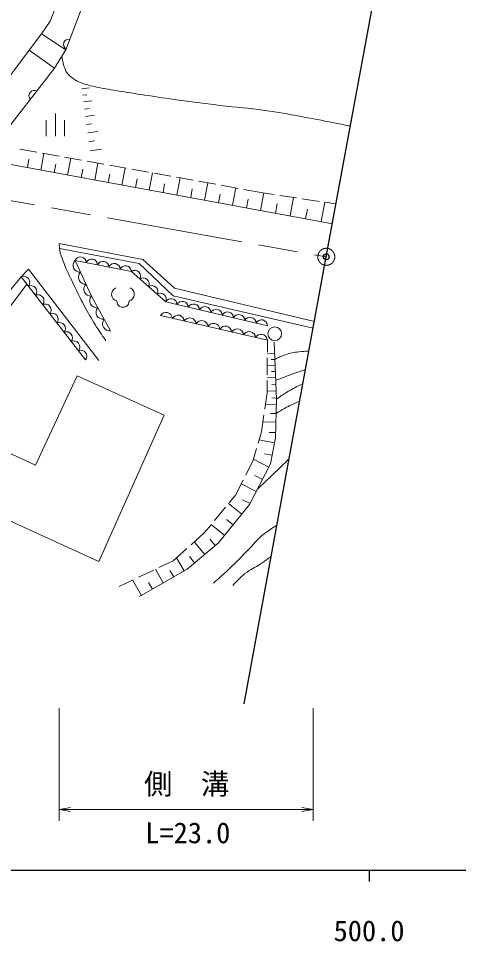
# Model space of a CAD drawing. Units: millimetres, scale not verified. Extents: x 40000 to 680000, y 20000 to 380000.
# Drawn here: x 537161 to 575871, y 198715 to 279972 of the extents above; entities that cross this region are included whole.
import ezdxf
from ezdxf.enums import TextEntityAlignment as Align

# ---------------------------------------------------------------- set-up
doc = ezdxf.new("R2010")
doc.units = ezdxf.units.MM
doc.header["$LTSCALE"] = 1000
doc.header["$PDMODE"] = 32
doc.header["$PDSIZE"] = 500
doc.linetypes.add('CHAIN', pattern=[18.5, 12, -1.5, 3.5, -1.5])
for name, color, linetype, lineweight in [('M-BMK', 2, 'CHAIN', 13), ('M-BMK-OTRS', 5, 'Continuous', 25), ('M-STR-HTXT', 7, 'Continuous', 13), ('M-TTL-BAND', 7, 'Continuous', 25), ('M-WORK', 1, 'Continuous', 13)]:
    doc.layers.add(name, color=color, linetype=linetype, lineweight=lineweight)
doc.layers.add('M-OTRS', color=6, linetype='Continuous')
doc.styles.add('ＭＳ ゴシック', font='')
doc.styles.get('ＭＳ ゴシック').set_extended_font_data('MS Gothic')

# ---------------------------------------------------------------- blocks, each defined once
blk = doc.blocks.new('open_arrow')
at = {"color": 0, "linetype": 'Continuous', "lineweight": -2}
blk.add_lwpolyline([(7.5, 1.25), (0, 0), (7.5, -1.25)], dxfattribs=at)

msp = doc.modelspace()

# ---------------------------------------------------------------- linework, layer by layer
at = {"layer": 'M-BMK'}
msp.add_line((435701, 281886), (564237, 258989), dxfattribs=at)
msp.add_circle((564237, 258989), 750, dxfattribs=at)
at = {"layer": 'M-BMK-OTRS'}
for p, q in [((564237, 258989), (575081, 317973)), ((557004, 219648), (564237, 258989))]:
    msp.add_line(p, q, dxfattribs=at)
at = {"layer": 'M-OTRS'}
msp.add_point((564237, 258989), dxfattribs=at)
at = {"layer": 'M-STR-HTXT'}
for p, q in [((540745, 219247), (540745, 209341)), ((563083, 219247), (563083, 209341)), ((540745, 210341), (563083, 210341))]:
    msp.add_line(p, q, dxfattribs=at)
at = {"layer": 'M-TTL-BAND'}
for p, q in [((40000, 205000), (579000, 205000)), ((568000, 205000), (568000, 204000))]:
    msp.add_line(p, q, dxfattribs=at)
at = {"layer": 'M-WORK'}
for p, q in [((559188, 323948), (541328, 277216)), ((539184, 278620), (538114, 277190)), ((541328, 277216), (539184, 278620)), ((532740, 270041), (538114, 277190)), ((538114, 277190), (540336, 275582)), ((540336, 275582), (541328, 277216)), ((540336, 275582), (534897, 268592)), ((542731, 273786), (543380, 273873)), ((542808, 273208), (543169, 273257)), ((542886, 272631), (543608, 272728)), ((540407, 269611), (540407, 271611)), ((542972, 271988), (543374, 272042)), ((543058, 271346), (543861, 271453)), ((539607, 269611), (539607, 271011)), ((541207, 269611), (541207, 271011)), ((543154, 270631), (543601, 270691)), ((543250, 269916), (544143, 270036)), ((543357, 269121), (543853, 269188)), ((537287, 268470), (538763, 268204)), ((543463, 268326), (544457, 268460)), ((533319, 267687), (564774, 261908)), ((537943, 266838), (538078, 267573)), ((539119, 266622), (539389, 268092)), ((539255, 268116), (540731, 267850)), ((541224, 267762), (542700, 267496)), ((541484, 266187), (541756, 267666)), ((543192, 267408), (544668, 267142)), ((540302, 266405), (540437, 267144)), ((542675, 265969), (542811, 266712)), ((543865, 265750), (544138, 267238)), ((545160, 267054), (546637, 266788)), ((546259, 265310), (546534, 266807)), ((547129, 266700), (548605, 266434)), ((545062, 265530), (545200, 266278)), ((547464, 265089), (547602, 265842)), ((548669, 264867), (548945, 266373)), ((549097, 266346), (550574, 266080)), ((551066, 265992), (552542, 265726)), ((551093, 264422), (551371, 265937)), ((549881, 264645), (550020, 265402)), ((552312, 264198), (552452, 264960)), ((553034, 265638), (554510, 265372)), ((553531, 263974), (553811, 265498)), ((555002, 265284), (556479, 265018)), ((555985, 263523), (556267, 265057)), ((556971, 264930), (558658, 264627)), ((554758, 263749), (554899, 264515)), ((558457, 263069), (558741, 264614)), ((558658, 264627), (559652, 264475)), ((560146, 264400), (561629, 264175)), ((561056, 262591), (561355, 264216)), ((562123, 264099), (563606, 263874)), ((557221, 263296), (557363, 264069)), ((559757, 262830), (559906, 263643)), ((563790, 262089), (564104, 263798)), ((564100, 263799), (565094, 263647)), ((562423, 262340), (562580, 263195)), ((540745, 260171), (548094, 258764)), ((547781, 258389), (540774, 259711)), ((548094, 258764), (550877, 256231)), ((537406, 257231), (538040, 257915)), ((538040, 257915), (544232, 249873)), ((550768, 255543), (547781, 258389)), ((536343, 255944), (537406, 257231)), ((543067, 249911), (537406, 257231)), ((550877, 256231), (563192, 253304)), ((563083, 252710), (550768, 255543)), ((559055, 251640), (549657, 253813)), ((559053, 250591), (559055, 251640)), ((559650, 251465), (559851, 246467)), ((559690, 250466), (559053, 250441)), ((559049, 248591), (559052, 250091)), ((559710, 249956), (559392, 249944)), ((559731, 249446), (559051, 249419)), ((559753, 248902), (559413, 248889)), ((538661, 240663), (542328, 248504)), ((542328, 248504), (549974, 245064)), ((559047, 247042), (559048, 248091)), ((559775, 248358), (559049, 248329)), ((558825, 245565), (559047, 247042)), ((559821, 247197), (559047, 247165)), ((559798, 247777), (559435, 247763)), ((559846, 246577), (559459, 246561)), ((559851, 246467), (559765, 243049)), ((559838, 245957), (558887, 245981)), ((549974, 245064), (544243, 232164)), ((558529, 243595), (558751, 245071)), ((559819, 245196), (559343, 245208)), ((559800, 244436), (558660, 244464)), ((558239, 242585), (558529, 243595)), ((559777, 243524), (559207, 243538)), ((559765, 243049), (559334, 240780)), ((535263, 242216), (538661, 240663)), ((559683, 242620), (558324, 242878)), ((557811, 241096), (558101, 242105)), ((559477, 241532), (558797, 241661)), ((557148, 239782), (557811, 241096)), ((559334, 240780), (557495, 237189)), ((559178, 240476), (557831, 241165)), ((558627, 239398), (557953, 239743)), ((556260, 238022), (556923, 239335)), ((558075, 238321), (556753, 238998)), ((544243, 232164), (533079, 237277)), ((555692, 237334), (556260, 238022)), ((557533, 237263), (556872, 237602)), ((554418, 235792), (555373, 236948)), ((557495, 237189), (554766, 233799)), ((556802, 236328), (555636, 237267)), ((556051, 235395), (555468, 235865)), ((553531, 234718), (554100, 235406)), ((555300, 234462), (554111, 235420)), ((552338, 233637), (553531, 234718)), ((554482, 233562), (553993, 234149)), ((550774, 232219), (551967, 233301)), ((554766, 233799), (552009, 231501)), ((553544, 232780), (552618, 233891)), ((551735, 231344), (551075, 232492)), ((552655, 232040), (552192, 232595)), ((549521, 231631), (550774, 232219)), ((547711, 230780), (549068, 231418)), ((552009, 231501), (547815, 229088)), ((549898, 230287), (549209, 231484)), ((550817, 230815), (550486, 231389)), ((546005, 229979), (547258, 230567)), ((547982, 229184), (547202, 230541)), ((548940, 229736), (548596, 230334))]:
    msp.add_line(p, q, dxfattribs=at)
for points in [[(539184, 278620), (539935, 279722), (557427, 324580)], [(559055, 252922), (550111, 255017), (547093, 257707), (542136, 258676), (543575, 255533), (545264, 252468)], [(537897, 256597), (533260, 250419), (530164, 245618), (528867, 243226), (527897, 241006), (526975, 237925), (526631, 235158), (526615, 231952), (526771, 230154)]]:
    msp.add_lwpolyline(points, dxfattribs=at)
msp.add_circle((559707, 252217), 600, dxfattribs=at)
for centre, radius, start, end in [((541567, 277691), 453, 75.8172, 242.35135), ((538536, 273181), 453, 58.84707, 225.38123), ((542571, 258242), 615, 135.04558, 274.14265), ((542609, 258462), 519, 2.17622, 155.69094), ((543600, 258269), 519, 2.17622, 155.69094), ((544592, 258075), 519, 2.17622, 155.69094), ((545583, 257881), 519, 2.17622, 155.69094), ((543051, 257194), 615, 135.04558, 274.14265), ((546575, 257687), 519, 2.17622, 155.69094), ((547391, 257281), 519, 331.56047, 125.0252), ((537618, 256745), 530, 321.94033, 113.48414), ((548145, 256609), 519, 331.56047, 125.0252), ((538247, 255932), 530, 321.94033, 113.48414), ((543530, 256146), 615, 135.04558, 274.14265), ((545953, 255700), 599, 113.44836, 257.2818), ((546756, 255700), 599, 282.7182, 66.55164), ((548900, 255937), 519, 331.56047, 125.0252), ((538876, 255118), 530, 321.94033, 113.48414), ((544053, 255131), 625, 139.96495, 277.74637), ((549654, 255264), 519, 331.56047, 125.0252), ((550579, 254778), 526, 0.63699, 152.99366), ((539504, 254305), 530, 321.94033, 113.48414), ((544616, 254109), 625, 139.96495, 277.74637), ((546355, 255084), 534, 176.52859, 3.47141), ((551573, 254546), 526, 0.63699, 152.99366), ((552567, 254313), 526, 0.63699, 152.99366), ((553560, 254080), 526, 0.63699, 152.99366), ((554554, 253847), 526, 0.63699, 152.99366), ((540133, 253491), 530, 321.94033, 113.48414), ((550144, 253538), 559, 3.49734, 150.45773), ((551188, 253296), 559, 3.49734, 150.45773), ((552232, 253055), 559, 3.49734, 150.45773), ((555548, 253614), 526, 0.63699, 152.99366), ((556542, 253382), 526, 0.63699, 152.99366), ((557535, 253149), 526, 0.63699, 152.99366), ((540762, 252678), 530, 321.94033, 113.48414), ((545179, 253088), 625, 139.96495, 277.74637), ((553276, 252813), 559, 3.49734, 150.45773), ((554320, 252572), 559, 3.49734, 150.45773), ((555364, 252330), 559, 3.49734, 150.45773), ((558529, 252916), 526, 0.63699, 152.99366), ((541391, 251865), 530, 321.94033, 113.48414), ((556409, 252089), 559, 3.49734, 150.45773), ((557453, 251847), 559, 3.49734, 150.45773), ((558497, 251606), 559, 3.49734, 150.45773), ((542020, 251051), 530, 321.94033, 113.48414), ((542649, 250238), 530, 321.94033, 113.48414)]:
    msp.add_arc(centre, radius, start, end, dxfattribs=at)
for points, knots in [([(540973, 276630), (541065, 276165), (541079, 276014), (541219, 275642), (541278, 275485), (541283, 275380), (541385, 275246), (541586, 274983), (541722, 274843), (541998, 274659), (542243, 274496), (542389, 274413), (542662, 274302), (543097, 274123), (543366, 274093), (543824, 273982), (544475, 273825), (544849, 273780), (545509, 273663), (546478, 273492), (547025, 273419), (547998, 273267), (549129, 273092), (549763, 272991), (550896, 272833), (552455, 272616), (553330, 272511), (554892, 272323), (556432, 272137), (557302, 272093), (558837, 271876), (560089, 271699), (560786, 271568), (562029, 271340), (563143, 271135), (563765, 271008), (564876, 270791), (565453, 270678), (565634, 270642), (566353, 270500)], [0, 0, 0, 0, 1, 1, 1, 2, 2, 2, 3, 3, 3, 4, 4, 4, 5, 5, 5, 6, 6, 6, 7, 7, 7, 8, 8, 8, 9, 9, 9, 10, 10, 10, 11, 11, 11, 12, 12, 12, 13, 13, 13, 13]), ([(544841, 251603), (544403, 252249), (544287, 252424), (543950, 252963), (543540, 253617), (543315, 253987), (542949, 254667), (542559, 255394), (542366, 255815), (542011, 256559), (541634, 257351), (541391, 257784), (541089, 258608), (540951, 258983), (540847, 259191), (540790, 259587), (540757, 259813), (540747, 259904), (540745, 260171)], [0, 0, 0, 0, 1, 1, 1, 2, 2, 2, 3, 3, 3, 4, 4, 4, 5, 5, 5, 6, 6, 6, 6]), ([(559710, 249956), (560125, 250177), (560268, 250247), (560648, 250376), (561096, 250529), (561364, 250572), (561835, 250625), (562175, 250664), (562301, 250671), (562709, 250675)], [0, 0, 0, 0, 1, 1, 1, 2, 2, 2, 3, 3, 3, 3]), ([(559785, 248114), (560286, 248304), (560415, 248351), (560820, 248500), (561440, 248726), (561639, 248794), (562412, 249063)], [0, 0, 0, 0, 1, 1, 1, 2, 2, 2, 2]), ([(559851, 246467), (560347, 246809), (560490, 246905), (560916, 247159), (561399, 247446), (561575, 247530), (562186, 247833)], [0, 0, 0, 0, 1, 1, 1, 2, 2, 2, 2]), ([(559819, 245196), (560169, 245420), (560272, 245479), (560571, 245646), (561074, 245927), (561263, 246000), (561901, 246284)], [0, 0, 0, 0, 1, 1, 1, 2, 2, 2, 2]), ([(558171, 238508), (558676, 239000), (558804, 239124), (559212, 239518), (559756, 240044), (560073, 240325), (560610, 240859), (560751, 240999), (560797, 241043), (560970, 241219)], [0, 0, 0, 0, 1, 1, 1, 2, 2, 2, 3, 3, 3, 3]), ([(554307, 230266), (554847, 230736), (554990, 230866), (555418, 231262), (556144, 231933), (556516, 232345), (557218, 233043), (557833, 233654), (558103, 234080), (558788, 234613), (559202, 234936), (559365, 235054), (559896, 235375)], [0, 0, 0, 0, 1, 1, 1, 2, 2, 2, 3, 3, 3, 4, 4, 4, 4]), ([(556011, 230055), (556553, 230636), (556732, 230838), (557275, 231243), (557760, 231604), (558100, 231703), (558596, 232047), (558914, 232267), (559023, 232345), (559392, 232634)], [0, 0, 0, 0, 1, 1, 1, 2, 2, 2, 3, 3, 3, 3])]:
    msp.add_open_spline(points, degree=3, knots=knots, dxfattribs=at)

# ---------------------------------------------------------------- block references
at = {"layer": 'M-STR-HTXT', "xscale": 133, "yscale": 133}
msp.add_blockref('open_arrow', (540745, 210341), dxfattribs=at)
at = {"layer": 'M-STR-HTXT', "xscale": 133, "yscale": 133, "rotation": 180}
msp.add_blockref('open_arrow', (563083, 210341), dxfattribs=at)

# ---------------------------------------------------------------- texts
at = {"layer": 'M-STR-HTXT', "style": 'ＭＳ ゴシック'}
msp.add_text('側\u3000溝', height=1833, dxfattribs=at).set_placement((551953, 212589), align=Align.MIDDLE_CENTER)
msp.add_text('L=23.0', height=1833, dxfattribs=at).set_placement((552058, 206819), align=Align.BOTTOM_CENTER)
at = {"layer": 'M-TTL-BAND', "style": 'ＭＳ ゴシック'}
msp.add_text('500.0', height=1833, dxfattribs=at).set_placement((568000, 198195), align=Align.BOTTOM_CENTER)

doc.saveas('drawing.dxf')
